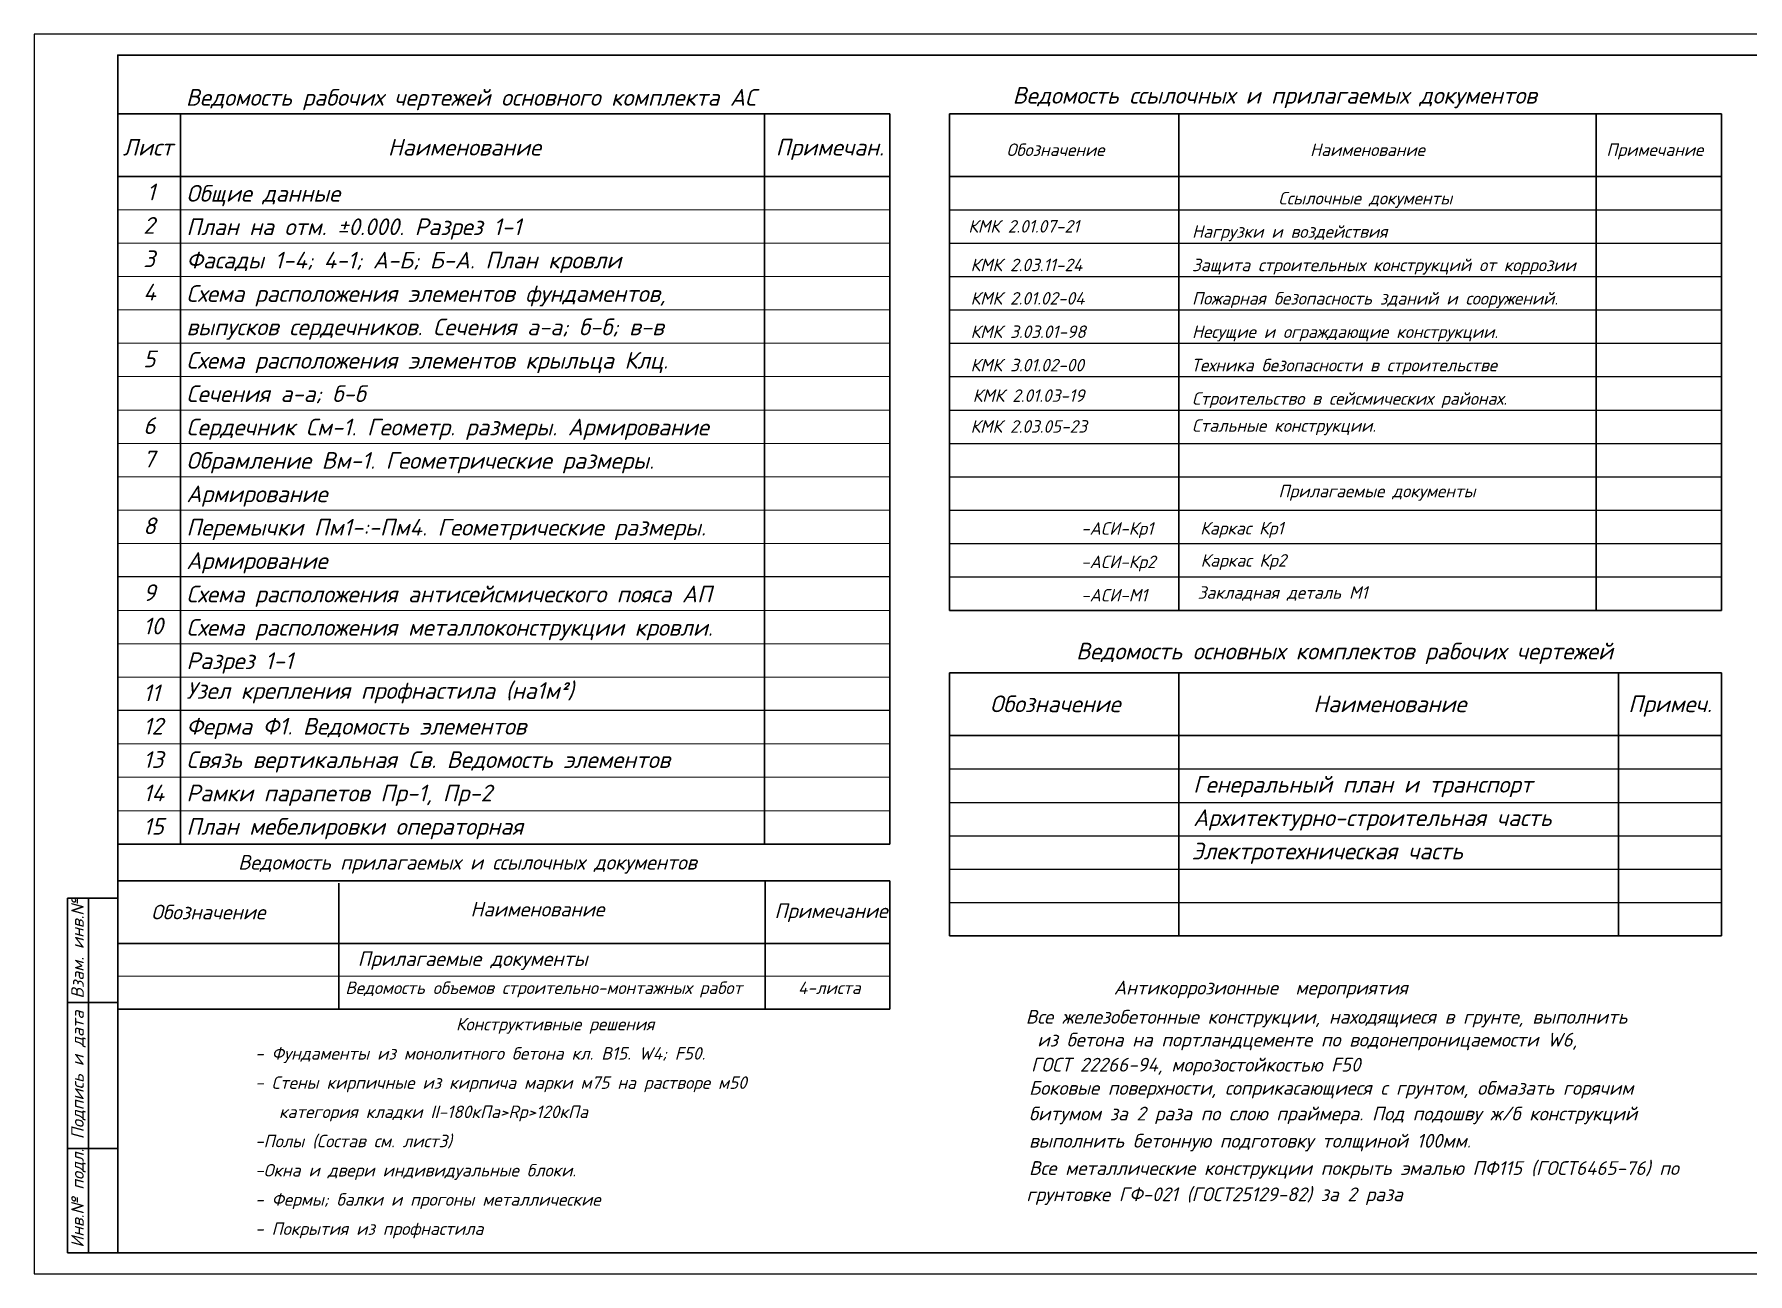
# Model space of a CAD drawing. Extents: x 108150 to 142535, y -18867 to -9422.
# Drawn here: x 133241.3 to 133651.9, y -16848.3 to -16551.3 of the extents above; entities that cross this region are included whole.
import ezdxf
from ezdxf.enums import TextEntityAlignment as Align

# ---------------------------------------------------------------- set-up
doc = ezdxf.new("R2010")
doc.units = 0
doc.header["$MEASUREMENT"] = 0
for name, color, linetype, lineweight in [('SNOVNOY', 3, 'Continuous', 70), ('Выносные', 8, 'Continuous', 15), ('Слой6', 4, 'Continuous', 30), ('Текст', 2, 'Continuous', 15)]:
    doc.layers.add(name, color=color, linetype=linetype, lineweight=lineweight)
doc.styles.add('ГОСТ', font='isocpeur.ttf', dxfattribs={"oblique": 15, "height": 2.5})
doc.styles.add('ГОСТ -3', font='isocpeui.ttf', dxfattribs={"height": 3})
doc.styles.add('ГОСТ-3А', font='isocpeui.ttf', dxfattribs={"height": 3})
doc.styles.add('ГОСТ2.5', font='isocpeur.ttf', dxfattribs={"oblique": 15, "height": 2.5})
doc.styles.add('ГОСТ3', font='isocpeur.ttf', dxfattribs={"oblique": 15, "height": 3})

# ---------------------------------------------------------------- blocks, each defined once
blk = doc.blocks.new('A$C4CCA2136')
at = {"color": 7, "style": 'ГОСТ -3'}
blk.add_text('Антикоррозионные  мероприятия', height=3, dxfattribs=at).set_placement((0, 0))
at = {"layer": 'Текст', "color": 7, "style": 'ГОСТ -3'}
for s, p in [('Все железобетонные конструкции, находящиеся в грунте, выполнить ', (-19.17, -6.35)), ('из бетона на портландцементе по водонепроницаемости W6,', (-16.67, -11.33)), ('ГОСТ 22266-94, морозостойкостью F50', (-18.02, -16.78)), ('Боковые поверхности, соприкасающиеся с грунтом, обмазать горячим ', (-18.47, -21.84)), ('битумом за 2 раза по слою праймера. Под подошву ж/б конструкций ', (-18.47, -27.43)), ('выполнить бетонную подготовку толщиной 100мм.', (-18.47, -33.35)), ('Все металлические конструкции покрыть эмалью ПФ115 (ГОСТ6465-76) по ', (-18.47, -39.3)), ('грунтовке ГФ-021 (ГОСТ25129-82) за 2 раза', (-19.04, -45.02))]:
    blk.add_text(s, height=3, dxfattribs=at).set_placement(p)
blk = doc.blocks.new('A$C26a969c5')
at = {"color": 7, "lineweight": 30, "ltscale": 100}
for p, q in [((12.75, 85), (0.75, 85)), ((0.75, 0), (0.75, 85)), ((5.75, 0), (5.75, 85)), ((12.75, 60), (0.75, 60)), ((12.75, 25), (0.75, 25)), ((12.75, 0), (0.75, 0))]:
    blk.add_line(p, q, dxfattribs=at)
at = {"layer": 'Текст', "color": 7, "char_height": 3, "attachment_point": 1, "rotation": 90, "style": 'ГОСТ2.5'}
for s, insert, width in [('{\\fISOCPEUR|b0|i1|c204|p34;\\Q0;Взам. инв.№}', (1.61, 60.93), 27.4092), ('{\\fISOCPEUR|b0|i1|c204|p34;\\Q0;Подпись и дата}', (1.61, 27.23), 34.1663), ('{\\fISOCPEUR|b0|i1|c204|p34;\\Q0;Инв.№ подл.}', (1.61, 1.24), 27.4092)]:
    blk.add_mtext(s, dxfattribs=dict(at, insert=insert, width=width))

msp = doc.modelspace()

# ---------------------------------------------------------------- linework, layer by layer
at = {"color": 7, "lineweight": 30, "ltscale": 100}
for p, q in [((133446.3475, -16570.3779, -754.4947), (133261.3475, -16570.3779, -754.4947)), ((133276.3475, -16570.3779, -754.4947), (133276.3475, -16745.3779, -754.4947)), ((133416.3475, -16570.3779, -754.4947), (133416.3475, -16745.3779, -754.4947)), ((133446.3475, -16570.3779, -754.4947), (133446.3475, -16745.3779, -754.4947)), ((133460.6266, -16570.3779, -754.4947), (133645.6266, -16570.3779, -754.4947)), ((133460.6266, -16570.3779, -754.4947), (133460.6266, -16689.3779, -754.4947)), ((133515.6266, -16570.3779, -754.4947), (133515.6266, -16689.3779, -754.4947)), ((133615.6266, -16570.3779, -754.4947), (133615.6266, -16689.3779, -754.4947)), ((133645.6266, -16570.3779, -754.4947), (133645.6266, -16689.3779, -754.4947)), ((133446.3475, -16585.3779, -754.4947), (133261.3475, -16585.3779, -754.4947)), ((133460.6266, -16585.3779, -754.4947), (133645.6266, -16585.3779, -754.4947)), ((133460.6266, -16689.3779, -754.4947), (133645.6266, -16689.3779, -754.4947)), ((133460.6266, -16704.3779, -754.4947), (133460.6266, -16767.3779, -754.4947)), ((133460.6266, -16704.3779, -754.4947), (133645.6222, -16704.3779, -754.4947)), ((133515.6222, -16704.3779, -754.4947), (133515.6222, -16767.3779, -754.4947)), ((133620.9507, -16704.3779, -754.4947), (133620.9507, -16767.3779, -754.4947)), ((133645.6222, -16704.3779, -754.4947), (133645.6222, -16767.3779, -754.4947)), ((133460.6222, -16719.3779, -754.4947), (133645.6222, -16719.3779, -754.4947)), ((133446.3475, -16745.3779, -754.4947), (133261.3475, -16745.3779, -754.4947)), ((133261.3475, -16754.2201, -754.4947), (133446.3475, -16754.2201, -754.4947)), ((133314.3483, -16754.7707, -754.4947), (133314.3443, -16784.9015, -754.4947)), ((133416.4616, -16754.2201, -754.4947), (133416.4621, -16784.9015, -754.4947)), ((133446.3475, -16754.2201, -754.4947), (133446.3475, -16784.9015, -754.4947)), ((133460.6222, -16767.3779, -754.4947), (133645.6222, -16767.3779, -754.4947)), ((133261.3475, -16769.2201, -754.4947), (133446.1125, -16769.2201, -754.4947)), ((133261.3475, -16784.9015, -754.4947), (133446.3475, -16784.9015, -754.4947))]:
    msp.add_line(p, q, dxfattribs=at)
at = {"color": 7, "linetype": 'ByBlock', "lineweight": 18}
for p, q in [((133446.3475, -16593.3779, -754.4947), (133261.3475, -16593.3779, -754.4947)), ((133446.3475, -16601.3779, -754.4947), (133261.3475, -16601.3779, -754.4947)), ((133446.3475, -16609.3779, -754.4947), (133261.3475, -16609.3779, -754.4947)), ((133446.3475, -16617.3779, -754.4947), (133261.3475, -16617.3779, -754.4947)), ((133446.3475, -16625.3779, -754.4947), (133261.3475, -16625.3779, -754.4947)), ((133446.3475, -16633.3779, -754.4947), (133261.3475, -16633.3779, -754.4947)), ((133446.3475, -16641.3779, -754.4947), (133261.3475, -16641.3779, -754.4947)), ((133446.3475, -16649.3779, -754.4947), (133261.3475, -16649.3779, -754.4947)), ((133446.3475, -16657.3779, -754.4947), (133261.3475, -16657.3779, -754.4947)), ((133446.3475, -16665.3779, -754.4947), (133261.3475, -16665.3779, -754.4947)), ((133446.3475, -16673.3779, -754.4947), (133261.3475, -16673.3779, -754.4947)), ((133446.3475, -16689.3779, -754.4947), (133261.3475, -16689.3779, -754.4947)), ((133446.3475, -16697.3779, -754.4947), (133261.3475, -16697.3779, -754.4947)), ((133446.3475, -16705.3779, -754.4947), (133261.3475, -16705.3779, -754.4947)), ((133446.3475, -16721.3779, -754.4947), (133261.3475, -16721.3779, -754.4947)), ((133446.3475, -16721.3779, -754.4947), (133261.3475, -16721.3779, -754.4947)), ((133446.3475, -16729.3779, -754.4947), (133261.3475, -16729.3779, -754.4947)), ((133446.3475, -16737.3779, -754.4947), (133261.3475, -16737.3779, -754.4947))]:
    msp.add_line(p, q, dxfattribs=at)
at = {"color": 7, "lineweight": 25}
for p, q in [((133460.6266, -16593.3779, -754.4947), (133645.6266, -16593.3779, -754.4947)), ((133460.6266, -16601.3779, -754.4947), (133645.6266, -16601.3779, -754.4947)), ((133460.6266, -16609.3779, -754.4947), (133645.6266, -16609.3779, -754.4947)), ((133460.6266, -16617.3779, -754.4947), (133645.6266, -16617.3779, -754.4947)), ((133460.6266, -16625.3779, -754.4947), (133645.6266, -16625.3779, -754.4947)), ((133460.6266, -16633.3779, -754.4947), (133645.6266, -16633.3779, -754.4947)), ((133460.6266, -16641.3779, -754.4947), (133645.6266, -16641.3779, -754.4947)), ((133460.6266, -16641.3779, -754.4947), (133645.6266, -16641.3779, -754.4947)), ((133460.6266, -16649.3779, -754.4947), (133645.6266, -16649.3779, -754.4947)), ((133460.6266, -16657.3779, -754.4947), (133645.6266, -16657.3779, -754.4947)), ((133460.6266, -16665.3779, -754.4947), (133645.6266, -16665.3779, -754.4947)), ((133460.6266, -16673.3779, -754.4947), (133645.6266, -16673.3779, -754.4947)), ((133460.6266, -16681.3779, -754.4947), (133645.6266, -16681.3779, -754.4947))]:
    msp.add_line(p, q, dxfattribs=at)
at = {"color": 7}
for p, q in [((133446.3475, -16681.3779, -754.4947), (133261.3475, -16681.3779, -754.4947)), ((133446.3475, -16713.3779, -754.4947), (133261.3475, -16713.3779, -754.4947))]:
    msp.add_line(p, q, dxfattribs=at)
at = {"color": 7, "lineweight": 25, "elevation": -754.4947}
msp.add_lwpolyline([(133871.3475, -16551.334), (133241.3475, -16551.334), (133241.3475, -16848.334), (133871.3475, -16848.334)], dxfattribs=at)
at = {"color": 7, "lineweight": 30, "ltscale": 100, "elevation": -754.4947}
msp.add_lwpolyline([(133866.3475, -16556.334), (133261.3475, -16556.334), (133261.3475, -16843.334), (133866.3475, -16843.334), (133866.3475, -16556.334), (133847.7912, -16556.334)], dxfattribs=at)
at = {"layer": 'Выносные'}
msp.add_line((133261.3475, -16777.0631, -754.4947), (133446.3475, -16777.0631, -754.4947), dxfattribs=at)
at = {"layer": 'Слой6', "color": 7, "linetype": 'Continuous', "lineweight": 25}
for p, q in [((133460.6222, -16727.3779, -754.4947), (133645.6222, -16727.3779, -754.4947)), ((133460.6222, -16735.3779, -754.4947), (133645.6222, -16735.3779, -754.4947)), ((133460.6222, -16743.3779, -754.4947), (133645.6222, -16743.3779, -754.4947)), ((133460.6222, -16751.3779, -754.4947), (133645.6222, -16751.3779, -754.4947)), ((133460.6222, -16759.3779, -754.4947), (133645.6222, -16759.3779, -754.4947))]:
    msp.add_line(p, q, dxfattribs=at)

# ---------------------------------------------------------------- block references
at = {"color": 7, "lineweight": 25, "ltscale": 100}
msp.add_blockref('A$C26a969c5', (133248.5994, -16843.3339, -754.4947), dxfattribs=at)
at = {"color": 1, "lineweight": 40, "ltscale": 100, "xscale": 1.1, "yscale": 1.1, "zscale": 1.1}
msp.add_blockref('A$C4CCA2136', (133500.0184, -16781.433, -754.4947), dxfattribs=at)

# ---------------------------------------------------------------- texts
at = {"color": 7, "lineweight": 25, "style": 'ГОСТ -3'}
for s, height, p in [('Ведомость ссылочных и прилагаемых документов', 4, (133475.7918, -16567.9615, -754.4947)), ('Обозначение', 3, (133474.3169, -16580.5069, -754.4947)), ('Наименование', 3, (133547.0524, -16580.5069, -754.4947)), ('Примечание', 3, (133618.0505, -16580.4916, -754.4947)), ('Ссылочные документы', 3, (133539.4698, -16592.1101, -754.4947)), ('КМК 2.01.07-21', 3, (133465.1514, -16598.8583, -754.4947)), ('Нагрузки и воздействия', 3, (133518.7704, -16600.1101, -754.4947)), ('КМК 2.03.11-24', 3, (133465.6985, -16608.1101, -754.4947)), ('Защита строительных конструкций от коррозии', 3, (133518.7704, -16608.1101, -754.4947)), ('КМК 2.01.02-04', 3, (133465.6985, -16616.1101, -754.4947)), ('Пожарная безопасность зданий и сооружений.', 3, (133518.7704, -16616.1101, -754.4947)), ('КМК 3.03.01-98', 3, (133465.6985, -16624.1101, -754.4947)), ('Несущие и ограждающие конструкции.', 3, (133518.7704, -16624.1101, -754.4947)), ('КМК 3.01.02-00', 3, (133465.6985, -16632.1101, -754.4947)), ('Техника безопасности в строительстве', 3, (133518.5633, -16632.1101, -754.4947)), ('КМК 2.01.03-19', 3, (133466.2104, -16639.4188, -754.4947)), ('Строительство в сейсмических районах.', 3, (133518.7704, -16640.1101, -754.4947)), ('КМК 2.03.05-23', 3, (133465.6985, -16646.8035, -754.4947)), ('Стальные конструкции.', 3, (133518.7704, -16646.5912, -754.4947)), ('Прилагаемые документы', 3, (133539.4698, -16662.2921, -754.4947)), ('-АСИ-Кр1', 3, (133492.176, -16671.2507, -754.4947)), ('-АСИ-Кр2', 3, (133492.176, -16679.2507, -754.4947)), ('-АСИ-М1', 3, (133492.176, -16687.2507, -754.4947))]:
    msp.add_text(s, height=height, dxfattribs=at).set_placement(p)
at = {"color": 7, "style": 'ГОСТ -3'}
for s, p in [('Каркас Кр1', (133530.7142, -16669.7035, -754.4947)), ('Каркас Кр2', (133531.0817, -16677.4034, -754.4947))]:
    msp.add_text(s, height=3, dxfattribs=at).set_placement(p, align=Align.MIDDLE_CENTER)
at = {"color": 7, "lineweight": 30, "style": 'ГОСТ -3'}
msp.add_text('Закладная деталь М1', height=3, dxfattribs=at).set_placement((133520.117, -16686.6033, -754.4947))
at = {"color": 7, "ltscale": 0.9, "style": 'ГОСТ -3'}
msp.add_text('Конструктивные решения ', height=3, rotation=0.034435, dxfattribs=at).set_placement((133342.3766, -16790.0362, -754.4947))
at = {"color": 7, "style": 'ГОСТ -3'}
for s, p in [('- Фундаменты из монолитного бетона кл. В15. W4; F50.', (133294.2543, -16797.0362, -754.4947)), ('- Стены кирпичные из кирпича марки м75 на растворе м50', (133294.2543, -16804.0362, -754.4947)), ('   категория кладки II-180кПа>Rр>120кПа', (133294.2543, -16811.0362, -754.4947)), ('-Полы (Состав см. лист3)', (133294.2543, -16818.0362, -754.4947)), ('-Окна и двери индивидуальные блоки.', (133294.2543, -16825.0362, -754.4947)), ('- Фермы; балки и прогоны металлические', (133294.2543, -16832.0362, -754.4947)), ('- Покрытия из профнастила', (133294.2543, -16839.0362, -754.4947))]:
    msp.add_text(s, height=3, dxfattribs=at).set_placement(p)
at = {"color": 2, "lineweight": 25, "char_height": 4, "attachment_point": 1, "style": 'ГОСТ -3'}
for s, insert, width in [('Ведомость рабочих чертежей основного комплекта АС ', (133277.6847, -16564.4562, -754.4947), 153.360494), ('Лист', (133262.5466, -16576.3941, -754.4947), 61.771752), ('Наименование', (133326.0839, -16576.3941, -754.4947), 61.771752), ('Примечан.', (133419.0045, -16576.3941, -754.4947), 27.127989), ('1', (133268.3176, -16587.1268, -754.4947), 8.527561), ('Общие данные', (133277.7987, -16587.4562, -754.4947), 61.771752), ('2', (133267.465, -16595.1268, -754.4947), 8.527561), ('План на отм. %%P0.000. Разрез 1-1 ', (133277.7987, -16595.4562, -754.4947), 137.993992), ('3', (133267.465, -16603.1268, -754.4947), 8.527561), ('Фасады 1-4; 4-1; А-Б; Б-А. План кровли', (133277.7987, -16603.4562, -754.4947), 137.993992), ('4', (133267.465, -16611.1268, -754.4947), 8.527561), ('Схема расположения элементов фундаментов, ', (133277.7987, -16611.4562, -754.4947), 137.993992), ('выпусков сердечников. Сечения а-а; б-б; в-в', (133277.7987, -16619.4562, -754.4947), 137.993992), ('5', (133267.465, -16627.1268, -754.4947), 8.527561), ('Схема расположения элементов крыльца Клц. ', (133277.7987, -16627.4562, -754.4947), 137.993992), ('Сечения а-а; б-б', (133277.7987, -16635.4562, -754.4947), 137.993992), ('6', (133267.465, -16643.1268, -754.4947), 8.527561), ('Сердечник См-1. Геометр. размеры. Армирование', (133277.7987, -16643.4562, -754.4947), 138.394904), ('7', (133267.465, -16651.1268, -754.4947), 8.527561), ('Обрамление Вм-1. Геометрические размеры. ', (133277.7987, -16651.4562, -754.4947), 167.679534), ('Армирование ', (133277.7987, -16659.4562, -754.4947), 137.993992), ('8', (133267.465, -16667.1268, -754.4947), 8.527561), ('Перемычки Пм1-:-Пм4. Геометрические размеры.  ', (133277.7987, -16667.4562, -754.4947), 138.155424), ('Армирование ', (133277.7987, -16675.4562, -754.4947), 137.993992), ('9', (133267.465, -16683.1268, -754.4947), 8.527561), ('Схема расположения антисейсмического пояса АП ', (133277.7987, -16683.4562, -754.4947), 137.993992), ('10', (133267.465, -16691.1268, -754.4947), 8.527561), ('Схема расположения металлоконструкции кровли. ', (133277.7987, -16691.4562, -754.4947), 137.993992), ('Разрез 1-1', (133277.7987, -16699.4562, -754.4947), 137.993992), ('Узел крепления профнастила (на1м²)', (133277.7987, -16706.5867, -754.4947), 137.993992), ('11', (133267.465, -16707.1268, -754.4947), 8.527561), ('12', (133267.465, -16715.1268, -754.4947), 8.527561), ('Ферма Ф1. Ведомость элементов', (133277.7987, -16715.148, -754.4947), 137.993992), ('13', (133267.465, -16723.1268, -754.4947), 8.527561), ('Связь вертикальная Cв. Ведомость элементов', (133277.7987, -16723.148, -754.4947), 137.993992), ('14', (133267.465, -16731.1268, -754.4947), 8.527561), ('Рамки парапетов Пр-1, Пр-2', (133277.7987, -16731.148, -754.4947), 137.993992), ('15', (133267.465, -16739.1268, -754.4947), 8.527561), ('План мебелировки операторная ', (133277.7987, -16739.148, -754.4947), 137.993992)]:
    msp.add_mtext(s, dxfattribs=dict(at, insert=insert, width=width))
at = {"layer": 'SNOVNOY', "color": 7, "insert": (133490.9986, -16697.1492, -754.4947), "char_height": 3, "width": 181.717909, "attachment_point": 1}
msp.add_mtext('{\\fISOCPEUR|b0|i1|c204|p34;\\H1.333x;\\Q0;Ведомость основных комплектов рабочих чертежей }', dxfattribs=at)
at = {"layer": 'SNOVNOY', "color": 7, "char_height": 3, "width": 94.974944, "attachment_point": 1, "style": 'ГОСТ-3А'}
for s, insert in [('{\\fISOCPEUR|b0|i1|c204|p34;\\H1.333x;\\Q0;Генеральный план и транспорт }', (133519.0444, -16729.0566, -754.4947)), ('{\\fISOCPEUR|b0|i1|c204|p34;\\H1.333x;\\Q0;Архитектурно-строительная часть}', (133519.0444, -16737.0566, -754.4947)), ('{\\fISOCPEUR|b0|i1|c204|p34;\\H1.333x;\\Q0; Электротехническая часть}', (133516.098, -16745.0566, -754.4947))]:
    msp.add_mtext(s, dxfattribs=dict(at, insert=insert))
at = {"layer": 'Текст', "color": 7, "char_height": 4, "attachment_point": 1, "style": 'ГОСТ2.5'}
for s, insert, width in [('{\\fISOCPEUR|b0|i1|c204|p34;\\Q0;Обозначение}', (133470.3584, -16709.7774, -754.4947), 38.053904), ('{\\fISOCPEUR|b0|i1|c204|p34;\\Q0;Наименование}', (133547.8264, -16709.7774, -754.4947), 38.053904), ('{\\fISOCPEUR|b0|i1|c204|p34;\\Q0;Примеч.}', (133623.2975, -16709.7774, -754.4947), 26.809322)]:
    msp.add_mtext(s, dxfattribs=dict(at, insert=insert, width=width))
at = {"layer": 'Текст', "attachment_point": 1}
for s, insert, char_height, width, style in [('Ведомость прилагаемых и ссылочных документов', (133290.1981, -16748.0016, -754.4947), 3.5, 865.941396, 'ГОСТ'), ('{\\fISOCPEUR|b0|i0|c204|p34;Наименование}', (133345.8637, -16759.225, -754.4947), 3.5, 865.941396, 'ГОСТ'), ('{\\fISOCPEUR|b0|i0|c204|p34;Примечание}', (133418.721, -16759.6072, -754.4947), 3.5, 865.941396, 'ГОСТ'), ('Обозначение', (133269.3773, -16759.917, -754.4947), 3.5, 865.941396, 'ГОСТ'), ('                   Прилагаемые документы', (133276.5207, -16771.088, -754.4947), 3.5, 189.665473, 'ГОСТ'), ('           Ведомость объемов строительно-монтажных работ', (133294.8664, -16778.3159, -754.4947), 3, 189.665473, 'ГОСТ3'), ('          4-листа', (133405.2615, -16778.3159, -754.4947), 3, 189.665473, 'ГОСТ3')]:
    msp.add_mtext(s, dxfattribs=dict(at, insert=insert, char_height=char_height, width=width, style=style))

doc.saveas('drawing.dxf')
